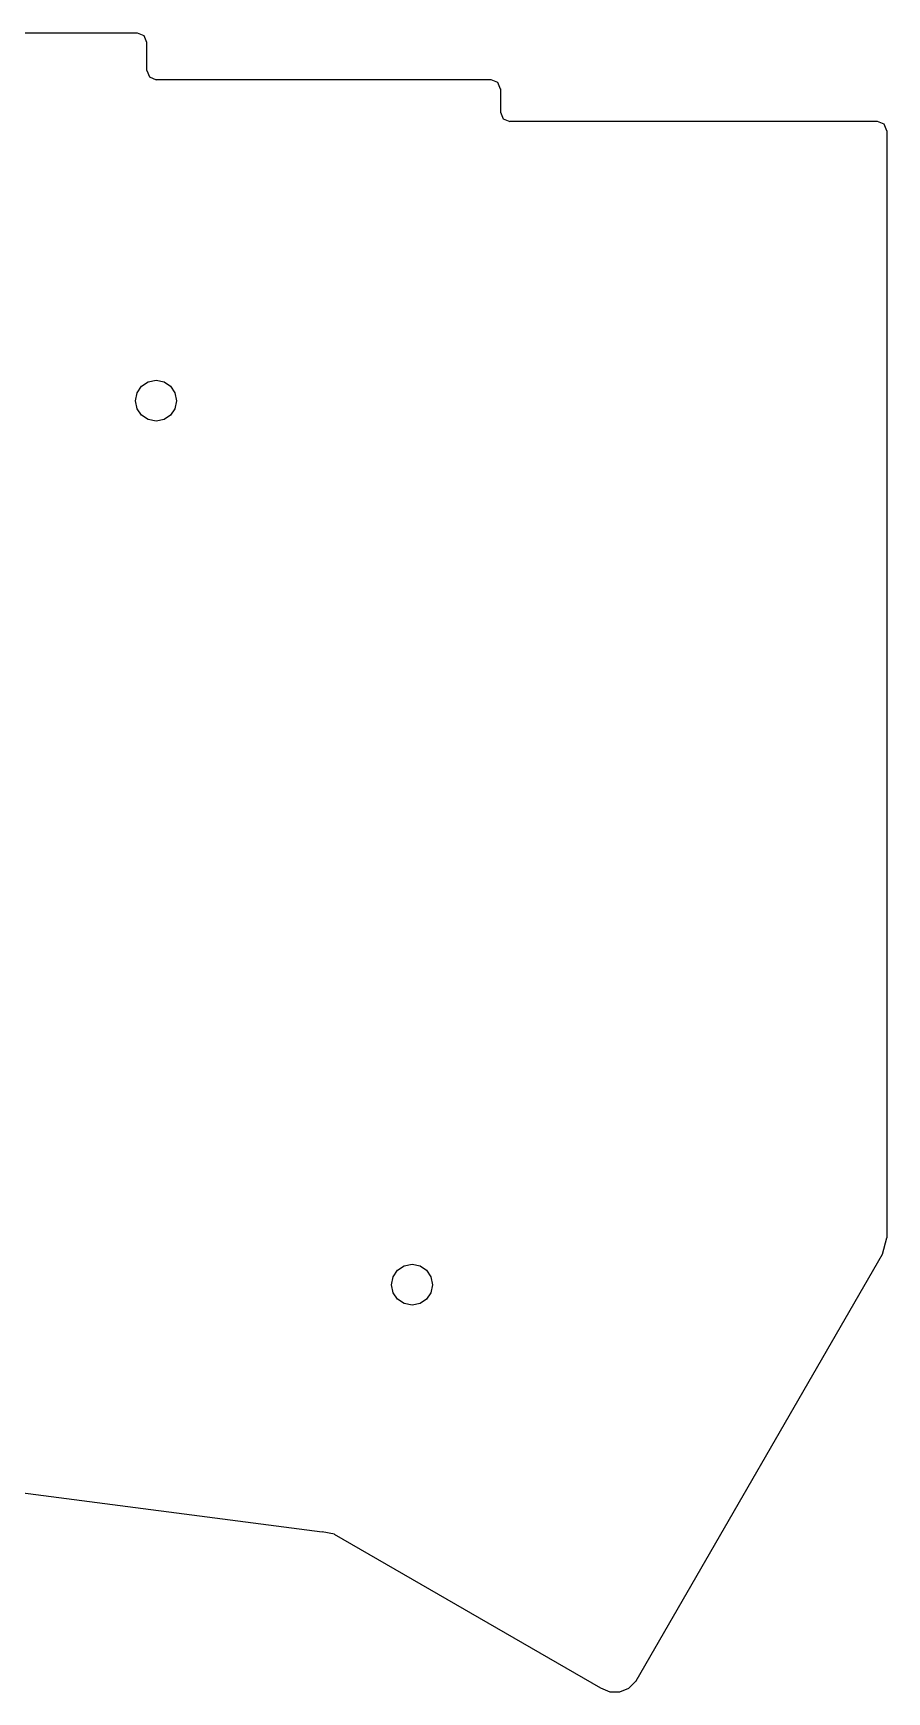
# Model space of a CAD drawing. Extents: x 6 to 289, y 8 to 203.
# Drawn here: x 94.3 to 140.1, y 111.9 to 201 of the extents above; entities that cross this region are included whole.
import ezdxf

# ---------------------------------------------------------------- set-up
doc = ezdxf.new("R2010")
doc.units = 0

msp = doc.modelspace()

# ---------------------------------------------------------------- linework, layer by layer
at = {"layer": 'Layer 1'}
for p, q in [((99.8596, 200.979), (81.8613, 200.979)), ((100.214512, 200.8315), (99.8611, 200.978)), ((100.361, 200.478), (100.214512, 200.8315)), ((100.36, 198.98), (100.36, 200.479)), ((100.361, 198.978), (100.5075, 198.6245)), ((100.5075, 198.6245), (100.861, 198.478)), ((118.861, 198.48), (100.86, 198.48)), ((119.2145, 198.3315), (118.861, 198.478)), ((119.361, 197.978), (119.2145, 198.3315)), ((119.359, 197.98), (119.359, 196.73)), ((119.361, 196.728), (119.507359, 196.374606)), ((119.507359, 196.374606), (119.860885, 196.228115)), ((139.61, 196.23), (119.859, 196.23)), ((119.860885, 196.228115), (119.861, 196.228)), ((139.9645, 196.0815), (139.611, 196.228)), ((140.111, 195.728), (139.9645, 196.0815)), ((140.111, 195.729), (140.111, 136.255)), ((99.848533, 181.659392), (100.08438, 182.009005)), ((100.08438, 182.009005), (100.434047, 182.244626)), ((100.434047, 182.244626), (100.862, 182.331)), ((100.862, 182.331), (101.29015, 182.244559)), ((100.862, 182.331), (100.862, 182.331)), ((101.29015, 182.244559), (101.639786, 182.008826)), ((101.639786, 182.008826), (101.875518, 181.659191)), ((99.76204, 181.23104), (99.848533, 181.659392)), ((99.848482, 180.80274), (99.76204, 181.23104)), ((101.875518, 181.659191), (101.96196, 181.23104)), ((101.96196, 181.23104), (101.875519, 180.802741)), ((100.084214, 180.453121), (99.848482, 180.80274)), ((100.43385, 180.217472), (100.084214, 180.453121)), ((100.862, 180.13108), (100.43385, 180.217472)), ((101.290151, 180.217472), (100.862, 180.13108)), ((101.639786, 180.453122), (101.290151, 180.217472)), ((101.875519, 180.802741), (101.639786, 180.453122)), ((139.885, 135.381), (140.112, 136.254)), ((113.83438, 134.508995), (114.184047, 134.744624)), ((114.184047, 134.744624), (114.612, 134.831)), ((114.612, 134.831), (115.039953, 134.744625)), ((114.612, 134.831), (114.612, 134.831)), ((115.039953, 134.744625), (115.389625, 134.509)), ((126.657, 112.448), (139.885, 135.379)), ((113.51204, 133.73096), (113.598533, 134.159358)), ((113.598482, 133.30266), (113.51204, 133.73096)), ((113.598533, 134.159358), (113.83438, 134.508995)), ((115.389625, 134.509), (115.625484, 134.159375)), ((115.625484, 134.159375), (115.712, 133.731)), ((115.712, 133.731), (115.625484, 133.303047)), ((113.834214, 132.953041), (113.598482, 133.30266)), ((114.18385, 132.717392), (113.834214, 132.953041)), ((115.389625, 132.953375), (115.039953, 132.717516)), ((115.625484, 133.303047), (115.389625, 132.953375)), ((114.612, 132.631), (114.18385, 132.717392)), ((115.039953, 132.717516), (114.612, 132.631)), ((73.111, 125.229), (109.781, 120.459)), ((110.437, 120.328), (109.783, 120.457)), ((110.436, 120.329), (124.728, 112.069)), ((126.263953, 112.055328), (126.656, 112.442)), ((126.656, 112.442), (126.659, 112.447)), ((124.731, 112.067), (125.239484, 111.855734)), ((125.239484, 111.855734), (125.771125, 111.855875)), ((125.771125, 111.855875), (126.263953, 112.055328))]:
    msp.add_line(p, q, dxfattribs=at)

doc.saveas('drawing.dxf')
